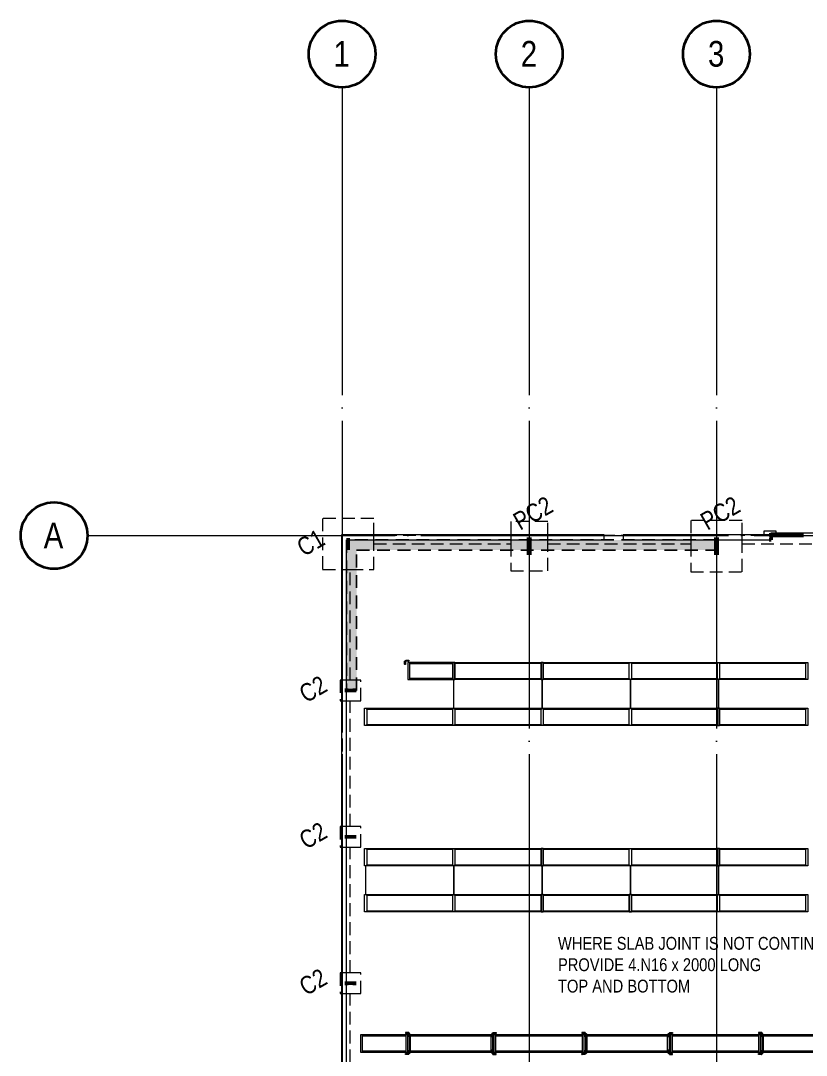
# Model space of a CAD drawing. Header units: millimetres. Extents: x 14684 to 281647, y -4596 to 240550.
# Drawn here: x 14684 to 52973, y 190113 to 240550 of the extents above; entities that cross this region are included whole.
import ezdxf

# ---------------------------------------------------------------- set-up
doc = ezdxf.new("R2010")
doc.units = ezdxf.units.MM
for name, pattern in [('_SGE_Grid Line', [16250, 15000, -625, 0, -625]), ('_SGE_Hidden', [925, 625, -300]), ('Dash Dot', [2587.5, 1587.5, -500, 0, -500]), ('Hidden', [1000, 625, -375])]:
    doc.linetypes.add(name, pattern=pattern)
for name, color, linetype, lineweight in [('A-DETL-2', 90, 'Hidden', 25), ('A-DETL-3', 90, 'Dash Dot', 70), ('A-DETL-GENF-1', 9, 'Continuous', 18), ('A-WALL-1', 113, 'Continuous', 20), ('G-ANNO-TEXT-2', 7, 'Continuous', 25), ('PR31272-001D-client cad _Racking__dwg-1', 133, 'Continuous', 13), ('S - REP-1', 133, 'Continuous', 13), ('S - ROWSPACER-1', 253, 'Continuous', 18), ('S-BEAM-1', 253, 'Continuous', 18), ('S-BEAM-2', 254, '_SGE_Hidden', 18), ('S-COLS', 52, 'Continuous', 18), ('S-COLS-1', 52, 'Continuous', 70), ('S-COLS-IDEN-1', 171, 'Continuous', 35), ('S-COLS-SYMB', 171, 'Continuous', 50), ('S-FNDN-1', 32, '_SGE_Hidden', 18), ('S-FRAME -100MM-1', 133, 'Continuous', 13), ('S-GRID-1', 1, '_SGE_Grid Line', 13), ('S-GRID-IDEN', 1, 'Continuous', 35), ('S-GRID-IDEN-1', 1, 'Continuous', 50)]:
    doc.layers.add(name, color=color, linetype=linetype, lineweight=lineweight)
doc.styles.add('Arial Narrow', font='ARIALN.TTF', dxfattribs={"height": 1250})
doc.styles.add('Arial Narrow_1', font='ARIALN.TTF', dxfattribs={"height": 625})
doc.styles.add('Arial Narrow_2', font='ARIALN.TTF', dxfattribs={"height": 875})

# ---------------------------------------------------------------- blocks, each defined once
blk = doc.blocks.new('PR31272-001D-client cad _Racking__dwg-2745832-WAREHOUSE SLAB PLAN')
at = {"layer": 'S - REP-1'}
for p, q in [((152677, 121098), (152827, 121098)), ((152832, 121093), (152832, 121058)), ((152617, 120888), (152617, 121038)), ((152657, 120883), (152622, 120883)), ((152662, 121004), (152662, 121004)), ((152667, 121043), (152667, 120885)), ((152667, 121009), (152667, 121009)), ((152663, 102933), (152663, 102898)), ((152818, 102938), (152668, 102938)), ((156927, 102938), (157077, 102938)), ((157082, 102933), (157082, 102898)), ((161263, 102933), (161263, 102898)), ((161418, 102938), (161268, 102938)), ((165527, 102938), (165677, 102938)), ((165682, 102933), (165682, 102898)), ((169863, 102933), (169863, 102898)), ((170018, 102938), (169868, 102938)), ((152828, 102725), (152828, 102883)), ((152828, 102849), (152828, 102849)), ((152838, 102864), (152833, 102864)), ((152838, 102851), (152833, 102851)), ((152833, 102844), (152833, 102844)), ((152838, 102723), (152873, 102723)), ((152843, 102838), (152904, 102838)), ((152904, 102833), (152843, 102833)), ((152878, 102728), (152878, 102878)), ((152914, 102813), (152909, 102813)), ((152914, 102793), (152909, 102793)), ((156831, 102813), (156836, 102813)), ((156831, 102793), (156836, 102793)), ((156902, 102838), (156841, 102838)), ((156841, 102833), (156902, 102833)), ((156867, 102728), (156867, 102878)), ((156907, 102723), (156872, 102723)), ((156907, 102864), (156912, 102864)), ((156907, 102851), (156912, 102851)), ((156912, 102844), (156912, 102844)), ((156917, 102883), (156917, 102725)), ((156917, 102849), (156917, 102849)), ((161428, 102883), (161428, 102725)), ((161428, 102849), (161428, 102849)), ((161438, 102864), (161433, 102864)), ((161438, 102851), (161433, 102851)), ((161433, 102844), (161433, 102844)), ((161438, 102723), (161473, 102723)), ((161443, 102838), (161504, 102838)), ((161504, 102833), (161443, 102833)), ((161478, 102728), (161478, 102878)), ((161514, 102813), (161509, 102813)), ((161514, 102793), (161509, 102793)), ((165431, 102813), (165436, 102813)), ((165431, 102793), (165436, 102793)), ((165502, 102838), (165441, 102838)), ((165441, 102833), (165502, 102833)), ((165467, 102728), (165467, 102878)), ((165507, 102723), (165472, 102723)), ((165507, 102864), (165512, 102864)), ((165507, 102851), (165512, 102851)), ((165512, 102844), (165512, 102844)), ((165517, 102725), (165517, 102883)), ((165517, 102849), (165517, 102849)), ((170028, 102725), (170028, 102883)), ((170028, 102849), (170028, 102849)), ((170038, 102864), (170033, 102864)), ((170038, 102851), (170033, 102851)), ((170033, 102844), (170033, 102844)), ((170038, 102723), (170073, 102723)), ((170043, 102838), (170104, 102838)), ((170104, 102833), (170043, 102833)), ((170078, 102728), (170078, 102878)), ((170114, 102813), (170109, 102813)), ((170114, 102793), (170109, 102793)), ((152663, 101873), (152663, 101908)), ((152828, 102080), (152828, 101923)), ((152828, 101957), (152828, 101957)), ((152833, 101962), (152833, 101962)), ((152838, 101954), (152833, 101954)), ((152838, 101941), (152833, 101941)), ((152838, 102083), (152873, 102083)), ((152904, 101973), (152843, 101973)), ((152843, 101968), (152904, 101968)), ((152878, 102078), (152878, 101928)), ((152914, 102013), (152909, 102013)), ((152914, 101993), (152909, 101993)), ((156831, 102013), (156836, 102013)), ((156831, 101993), (156836, 101993)), ((156841, 101973), (156902, 101973)), ((156902, 101968), (156841, 101968)), ((156867, 102078), (156867, 101928)), ((156907, 102083), (156872, 102083)), ((156907, 101954), (156912, 101954)), ((156907, 101941), (156912, 101941)), ((156912, 101962), (156912, 101962)), ((156917, 101923), (156917, 102080)), ((156917, 101957), (156917, 101957)), ((157082, 101873), (157082, 101908)), ((161263, 101873), (161263, 101908)), ((161428, 101923), (161428, 102080)), ((161428, 101957), (161428, 101957)), ((161433, 101962), (161433, 101962)), ((161438, 101954), (161433, 101954)), ((161438, 101941), (161433, 101941)), ((161438, 102083), (161473, 102083)), ((161504, 101973), (161443, 101973)), ((161443, 101968), (161504, 101968)), ((161478, 102078), (161478, 101928)), ((161514, 102013), (161509, 102013)), ((161514, 101993), (161509, 101993)), ((165431, 102013), (165436, 102013)), ((165431, 101993), (165436, 101993)), ((165441, 101973), (165502, 101973)), ((165502, 101968), (165441, 101968)), ((165467, 102078), (165467, 101928)), ((165507, 102083), (165472, 102083)), ((165507, 101954), (165512, 101954)), ((165507, 101941), (165512, 101941)), ((165512, 101962), (165512, 101962)), ((165517, 101923), (165517, 102080)), ((165517, 101957), (165517, 101957)), ((165682, 101873), (165682, 101908)), ((169863, 101873), (169863, 101908)), ((170028, 101923), (170028, 102080)), ((170028, 101957), (170028, 101957)), ((170033, 101962), (170033, 101962)), ((170038, 101954), (170033, 101954)), ((170038, 101941), (170033, 101941)), ((170038, 102083), (170073, 102083)), ((170104, 101973), (170043, 101973)), ((170043, 101968), (170104, 101968)), ((170078, 102078), (170078, 101928)), ((170114, 102013), (170109, 102013)), ((170114, 101993), (170109, 101993)), ((152818, 101868), (152668, 101868)), ((156927, 101868), (157077, 101868)), ((161418, 101868), (161268, 101868)), ((165527, 101868), (165677, 101868)), ((170018, 101868), (169868, 101868))]:
    blk.add_line(p, q, dxfattribs=at)
at = {"layer": 'S - REP-1', "flags": 128}
for points in [[(152672, 121093), (152672, 121058), (152672, 121053), (152831, 121053), (152831, 121048), (152672, 121048)], [(152832, 121058), (152832, 121057), (152832, 121057), (152832, 121057), (152832, 121056), (152832, 121056), (152832, 121056), (152832, 121056), (152832, 121055), (152832, 121055), (152832, 121055), (152832, 121054), (152832, 121054), (152832, 121054), (152832, 121054), (152832, 121054), (152832, 121053), (152832, 121053), (152832, 121053), (152832, 121053), (152832, 121053), (152832, 121053), (152832, 121053), (152832, 121053), (152831, 121053)], [(152831, 121048), (152832, 121048), (152832, 121048), (152832, 121048), (152832, 121048), (152832, 121048), (152832, 121049), (152832, 121049), (152832, 121049), (152832, 121049), (152832, 121050), (152832, 121050), (152832, 121051), (152832, 121051), (152832, 121052), (152832, 121052), (152832, 121053), (152832, 121053), (152832, 121054), (152832, 121055), (152832, 121055), (152832, 121056), (152832, 121056), (152832, 121057), (152832, 121058)], [(152662, 120885), (152662, 121043), (152657, 121043), (152622, 121043)], [(152657, 120883), (152658, 120883), (152658, 120883), (152658, 120883), (152659, 120883), (152659, 120883), (152659, 120883), (152660, 120883), (152660, 120883), (152660, 120883), (152660, 120883), (152661, 120883), (152661, 120883), (152661, 120883), (152661, 120883), (152662, 120883), (152662, 120883), (152662, 120883), (152662, 120883), (152662, 120883), (152662, 120883), (152662, 120883), (152662, 120884), (152662, 120884), (152662, 120884)], [(152667, 120884), (152667, 120884), (152667, 120884), (152667, 120883), (152667, 120883), (152667, 120883), (152667, 120883), (152666, 120883), (152666, 120883), (152666, 120883), (152665, 120883), (152665, 120883), (152664, 120883), (152664, 120883), (152663, 120883), (152663, 120883), (152662, 120883), (152662, 120883), (152661, 120883), (152661, 120883), (152660, 120883), (152659, 120883), (152659, 120883), (152658, 120883), (152657, 120883)], [(152667, 120885), (152667, 120884), (152662, 120884), (152662, 120885)], [(152663, 102898), (152663, 102897), (152663, 102897), (152663, 102897), (152663, 102896), (152663, 102896), (152663, 102896), (152663, 102896), (152663, 102895), (152663, 102895), (152663, 102895), (152663, 102894), (152663, 102894), (152663, 102894), (152663, 102894), (152663, 102894), (152663, 102893), (152664, 102893), (152664, 102893), (152664, 102893), (152664, 102893), (152664, 102893), (152664, 102893), (152664, 102893), (152664, 102893)], [(152664, 102888), (152664, 102888), (152664, 102888), (152664, 102888), (152664, 102888), (152664, 102888), (152664, 102889), (152664, 102889), (152663, 102889), (152663, 102889), (152663, 102890), (152663, 102890), (152663, 102891), (152663, 102891), (152663, 102892), (152663, 102892), (152663, 102893), (152663, 102893), (152663, 102894), (152663, 102895), (152663, 102895), (152663, 102896), (152663, 102896), (152663, 102897), (152663, 102898)], [(152823, 102933), (152823, 102898), (152823, 102893), (152664, 102893), (152664, 102888), (152823, 102888)], [(156922, 102933), (156922, 102898), (156922, 102893), (157081, 102893), (157081, 102888), (156922, 102888)], [(157082, 102898), (157082, 102897), (157082, 102897), (157082, 102897), (157082, 102896), (157082, 102896), (157082, 102896), (157082, 102896), (157082, 102895), (157081, 102895), (157081, 102895), (157081, 102894), (157081, 102894), (157081, 102894), (157081, 102894), (157081, 102894), (157081, 102893), (157081, 102893), (157081, 102893), (157081, 102893), (157081, 102893), (157081, 102893), (157081, 102893), (157081, 102893), (157081, 102893)], [(157081, 102888), (157081, 102888), (157081, 102888), (157081, 102888), (157081, 102888), (157081, 102888), (157081, 102889), (157081, 102889), (157081, 102889), (157081, 102889), (157081, 102890), (157081, 102890), (157081, 102891), (157081, 102891), (157081, 102892), (157081, 102892), (157082, 102893), (157082, 102893), (157082, 102894), (157082, 102895), (157082, 102895), (157082, 102896), (157082, 102896), (157082, 102897), (157082, 102898)], [(161263, 102898), (161263, 102897), (161263, 102897), (161263, 102897), (161263, 102896), (161263, 102896), (161263, 102896), (161263, 102896), (161263, 102895), (161263, 102895), (161263, 102895), (161263, 102894), (161263, 102894), (161263, 102894), (161263, 102894), (161263, 102894), (161263, 102893), (161264, 102893), (161264, 102893), (161264, 102893), (161264, 102893), (161264, 102893), (161264, 102893), (161264, 102893), (161264, 102893)], [(161264, 102888), (161264, 102888), (161264, 102888), (161264, 102888), (161264, 102888), (161264, 102888), (161264, 102889), (161264, 102889), (161263, 102889), (161263, 102889), (161263, 102890), (161263, 102890), (161263, 102891), (161263, 102891), (161263, 102892), (161263, 102892), (161263, 102893), (161263, 102893), (161263, 102894), (161263, 102895), (161263, 102895), (161263, 102896), (161263, 102896), (161263, 102897), (161263, 102898)], [(161423, 102933), (161423, 102898), (161423, 102893), (161264, 102893), (161264, 102888), (161423, 102888)], [(165522, 102933), (165522, 102898), (165522, 102893), (165681, 102893), (165681, 102888), (165522, 102888)], [(165682, 102898), (165682, 102897), (165682, 102897), (165682, 102897), (165682, 102896), (165682, 102896), (165682, 102896), (165682, 102896), (165682, 102895), (165681, 102895), (165681, 102895), (165681, 102894), (165681, 102894), (165681, 102894), (165681, 102894), (165681, 102894), (165681, 102893), (165681, 102893), (165681, 102893), (165681, 102893), (165681, 102893), (165681, 102893), (165681, 102893), (165681, 102893), (165681, 102893)], [(165681, 102888), (165681, 102888), (165681, 102888), (165681, 102888), (165681, 102888), (165681, 102888), (165681, 102889), (165681, 102889), (165681, 102889), (165681, 102889), (165681, 102890), (165681, 102890), (165681, 102891), (165681, 102891), (165681, 102892), (165681, 102892), (165682, 102893), (165682, 102893), (165682, 102894), (165682, 102895), (165682, 102895), (165682, 102896), (165682, 102896), (165682, 102897), (165682, 102898)], [(169863, 102898), (169863, 102897), (169863, 102897), (169863, 102897), (169863, 102896), (169863, 102896), (169863, 102896), (169863, 102896), (169863, 102895), (169863, 102895), (169863, 102895), (169863, 102894), (169863, 102894), (169863, 102894), (169863, 102894), (169863, 102894), (169863, 102893), (169864, 102893), (169864, 102893), (169864, 102893), (169864, 102893), (169864, 102893), (169864, 102893), (169864, 102893), (169864, 102893)], [(169864, 102888), (169864, 102888), (169864, 102888), (169864, 102888), (169864, 102888), (169864, 102888), (169864, 102889), (169864, 102889), (169863, 102889), (169863, 102889), (169863, 102890), (169863, 102890), (169863, 102891), (169863, 102891), (169863, 102892), (169863, 102892), (169863, 102893), (169863, 102893), (169863, 102894), (169863, 102895), (169863, 102895), (169863, 102896), (169863, 102896), (169863, 102897), (169863, 102898)], [(170023, 102933), (170023, 102898), (170023, 102893), (169864, 102893), (169864, 102888), (170023, 102888)], [(152833, 102725), (152833, 102724), (152828, 102724), (152828, 102725)], [(152828, 102724), (152828, 102724), (152828, 102724), (152828, 102723), (152828, 102723), (152829, 102723), (152829, 102723), (152829, 102723), (152829, 102723), (152830, 102723), (152830, 102723), (152831, 102723), (152831, 102723), (152831, 102723), (152832, 102723), (152833, 102723), (152833, 102723), (152834, 102723), (152834, 102723), (152835, 102723), (152836, 102723), (152836, 102723), (152837, 102723), (152837, 102723), (152838, 102723)], [(152873, 102883), (152838, 102883), (152833, 102883), (152833, 102725)], [(152838, 102843), (152838, 102878), (152833, 102878), (152833, 102843)], [(152838, 102723), (152838, 102723), (152837, 102723), (152837, 102723), (152837, 102723), (152836, 102723), (152836, 102723), (152836, 102723), (152836, 102723), (152835, 102723), (152835, 102723), (152835, 102723), (152835, 102723), (152834, 102723), (152834, 102723), (152834, 102723), (152834, 102723), (152834, 102723), (152833, 102723), (152833, 102723), (152833, 102723), (152833, 102723), (152833, 102724), (152833, 102724), (152833, 102724)], [(152909, 102828), (152834, 102828), (152834, 101978), (152909, 101978), (152909, 102828), (152909, 102783), (152914, 102783), (152914, 102828)], [(156836, 102828), (156911, 102828), (156911, 101978), (156836, 101978), (156836, 102828), (156836, 102783), (156831, 102783), (156831, 102828)], [(156912, 102725), (156912, 102883), (156907, 102883), (156872, 102883)], [(156907, 102843), (156907, 102878), (156912, 102878), (156912, 102843)], [(156907, 102723), (156907, 102723), (156907, 102723), (156908, 102723), (156908, 102723), (156908, 102723), (156909, 102723), (156909, 102723), (156909, 102723), (156909, 102723), (156910, 102723), (156910, 102723), (156910, 102723), (156910, 102723), (156911, 102723), (156911, 102723), (156911, 102723), (156911, 102723), (156911, 102723), (156911, 102723), (156912, 102723), (156912, 102723), (156912, 102724), (156912, 102724), (156912, 102724)], [(156917, 102724), (156917, 102724), (156917, 102724), (156916, 102723), (156916, 102723), (156916, 102723), (156916, 102723), (156916, 102723), (156915, 102723), (156915, 102723), (156915, 102723), (156914, 102723), (156914, 102723), (156913, 102723), (156913, 102723), (156912, 102723), (156912, 102723), (156911, 102723), (156911, 102723), (156910, 102723), (156909, 102723), (156909, 102723), (156908, 102723), (156907, 102723), (156907, 102723)], [(156917, 102725), (156917, 102724), (156912, 102724), (156912, 102725)], [(161428, 102725), (161428, 102724), (161433, 102724), (161433, 102725)], [(161428, 102724), (161428, 102724), (161428, 102724), (161428, 102723), (161428, 102723), (161429, 102723), (161429, 102723), (161429, 102723), (161429, 102723), (161430, 102723), (161430, 102723), (161431, 102723), (161431, 102723), (161431, 102723), (161432, 102723), (161433, 102723), (161433, 102723), (161434, 102723), (161434, 102723), (161435, 102723), (161436, 102723), (161436, 102723), (161437, 102723), (161437, 102723), (161438, 102723)], [(161433, 102725), (161433, 102883), (161438, 102883), (161473, 102883)], [(161438, 102843), (161438, 102878), (161433, 102878), (161433, 102843)], [(161438, 102723), (161438, 102723), (161437, 102723), (161437, 102723), (161437, 102723), (161436, 102723), (161436, 102723), (161436, 102723), (161436, 102723), (161435, 102723), (161435, 102723), (161435, 102723), (161435, 102723), (161434, 102723), (161434, 102723), (161434, 102723), (161434, 102723), (161434, 102723), (161433, 102723), (161433, 102723), (161433, 102723), (161433, 102723), (161433, 102724), (161433, 102724), (161433, 102724)], [(161509, 102828), (161434, 102828), (161434, 101978), (161509, 101978), (161509, 102828), (161509, 102783), (161514, 102783), (161514, 102828)], [(165436, 102828), (165511, 102828), (165511, 101978), (165436, 101978), (165436, 102828), (165436, 102783), (165431, 102783), (165431, 102828)], [(165472, 102883), (165507, 102883), (165512, 102883), (165512, 102725)], [(165507, 102843), (165507, 102878), (165512, 102878), (165512, 102843)], [(165507, 102723), (165507, 102723), (165507, 102723), (165508, 102723), (165508, 102723), (165508, 102723), (165509, 102723), (165509, 102723), (165509, 102723), (165509, 102723), (165510, 102723), (165510, 102723), (165510, 102723), (165510, 102723), (165511, 102723), (165511, 102723), (165511, 102723), (165511, 102723), (165511, 102723), (165511, 102723), (165512, 102723), (165512, 102723), (165512, 102724), (165512, 102724), (165512, 102724)], [(165517, 102724), (165517, 102724), (165517, 102724), (165516, 102723), (165516, 102723), (165516, 102723), (165516, 102723), (165516, 102723), (165515, 102723), (165515, 102723), (165515, 102723), (165514, 102723), (165514, 102723), (165513, 102723), (165513, 102723), (165512, 102723), (165512, 102723), (165511, 102723), (165511, 102723), (165510, 102723), (165509, 102723), (165509, 102723), (165508, 102723), (165507, 102723), (165507, 102723)], [(165512, 102725), (165512, 102724), (165517, 102724), (165517, 102725)], [(170033, 102725), (170033, 102724), (170028, 102724), (170028, 102725)], [(170028, 102724), (170028, 102724), (170028, 102724), (170028, 102723), (170028, 102723), (170029, 102723), (170029, 102723), (170029, 102723), (170029, 102723), (170030, 102723), (170030, 102723), (170031, 102723), (170031, 102723), (170031, 102723), (170032, 102723), (170033, 102723), (170033, 102723), (170034, 102723), (170034, 102723), (170035, 102723), (170036, 102723), (170036, 102723), (170037, 102723), (170037, 102723), (170038, 102723)], [(170073, 102883), (170038, 102883), (170033, 102883), (170033, 102725)], [(170038, 102843), (170038, 102878), (170033, 102878), (170033, 102843)], [(170038, 102723), (170038, 102723), (170037, 102723), (170037, 102723), (170037, 102723), (170036, 102723), (170036, 102723), (170036, 102723), (170036, 102723), (170035, 102723), (170035, 102723), (170035, 102723), (170035, 102723), (170034, 102723), (170034, 102723), (170034, 102723), (170034, 102723), (170034, 102723), (170033, 102723), (170033, 102723), (170033, 102723), (170033, 102723), (170033, 102724), (170033, 102724), (170033, 102724)], [(170109, 102828), (170034, 102828), (170034, 101978), (170109, 101978), (170109, 102828), (170109, 102783), (170114, 102783), (170114, 102828)], [(152664, 101918), (152664, 101918), (152664, 101918), (152664, 101918), (152664, 101917), (152664, 101917), (152664, 101917), (152664, 101917), (152663, 101916), (152663, 101916), (152663, 101916), (152663, 101915), (152663, 101915), (152663, 101914), (152663, 101914), (152663, 101913), (152663, 101913), (152663, 101912), (152663, 101912), (152663, 101911), (152663, 101910), (152663, 101910), (152663, 101909), (152663, 101908), (152663, 101908)], [(152663, 101908), (152663, 101908), (152663, 101908), (152663, 101909), (152663, 101909), (152663, 101909), (152663, 101910), (152663, 101910), (152663, 101910), (152663, 101911), (152663, 101911), (152663, 101911), (152663, 101911), (152663, 101912), (152663, 101912), (152663, 101912), (152663, 101912), (152664, 101912), (152664, 101912), (152664, 101913), (152664, 101913), (152664, 101913), (152664, 101913), (152664, 101913), (152664, 101913)], [(152823, 101873), (152823, 101908), (152823, 101913), (152664, 101913), (152664, 101918), (152823, 101918)], [(152828, 102082), (152828, 102082), (152828, 102082), (152828, 102082), (152828, 102082), (152829, 102082), (152829, 102082), (152829, 102082), (152829, 102082), (152830, 102082), (152830, 102082), (152831, 102082), (152831, 102083), (152831, 102083), (152832, 102083), (152833, 102083), (152833, 102083), (152834, 102083), (152834, 102083), (152835, 102083), (152836, 102083), (152836, 102083), (152837, 102083), (152837, 102083), (152838, 102083)], [(152833, 102080), (152833, 102082), (152828, 102082), (152828, 102080)], [(152838, 102083), (152838, 102083), (152837, 102083), (152837, 102083), (152837, 102083), (152836, 102083), (152836, 102083), (152836, 102083), (152836, 102083), (152835, 102083), (152835, 102083), (152835, 102083), (152835, 102083), (152834, 102082), (152834, 102082), (152834, 102082), (152834, 102082), (152834, 102082), (152833, 102082), (152833, 102082), (152833, 102082), (152833, 102082), (152833, 102082), (152833, 102082), (152833, 102082)], [(152873, 101923), (152838, 101923), (152833, 101923), (152833, 102080)], [(152838, 101963), (152838, 101928), (152833, 101928), (152833, 101963)], [(152909, 101978), (152909, 102023), (152914, 102023), (152914, 101978)], [(156836, 101978), (156836, 102023), (156831, 102023), (156831, 101978)], [(156912, 102080), (156912, 101923), (156907, 101923), (156872, 101923)], [(156907, 102083), (156907, 102083), (156907, 102083), (156908, 102083), (156908, 102083), (156908, 102083), (156909, 102083), (156909, 102083), (156909, 102083), (156909, 102083), (156910, 102083), (156910, 102083), (156910, 102083), (156910, 102082), (156911, 102082), (156911, 102082), (156911, 102082), (156911, 102082), (156911, 102082), (156911, 102082), (156912, 102082), (156912, 102082), (156912, 102082), (156912, 102082), (156912, 102082)], [(156917, 102082), (156917, 102082), (156917, 102082), (156916, 102082), (156916, 102082), (156916, 102082), (156916, 102082), (156916, 102082), (156915, 102082), (156915, 102082), (156915, 102082), (156914, 102082), (156914, 102083), (156913, 102083), (156913, 102083), (156912, 102083), (156912, 102083), (156911, 102083), (156911, 102083), (156910, 102083), (156909, 102083), (156909, 102083), (156908, 102083), (156907, 102083), (156907, 102083)], [(156907, 101963), (156907, 101928), (156912, 101928), (156912, 101963)], [(156917, 102080), (156917, 102082), (156912, 102082), (156912, 102080)], [(156922, 101873), (156922, 101908), (156922, 101913), (157081, 101913), (157081, 101918), (156922, 101918)], [(157081, 101918), (157081, 101918), (157081, 101918), (157081, 101918), (157081, 101917), (157081, 101917), (157081, 101917), (157081, 101917), (157081, 101916), (157081, 101916), (157081, 101916), (157081, 101915), (157081, 101915), (157081, 101914), (157081, 101914), (157081, 101913), (157082, 101913), (157082, 101912), (157082, 101912), (157082, 101911), (157082, 101910), (157082, 101910), (157082, 101909), (157082, 101908), (157082, 101908)], [(157082, 101908), (157082, 101908), (157082, 101908), (157082, 101909), (157082, 101909), (157082, 101909), (157082, 101910), (157082, 101910), (157082, 101910), (157081, 101911), (157081, 101911), (157081, 101911), (157081, 101911), (157081, 101912), (157081, 101912), (157081, 101912), (157081, 101912), (157081, 101912), (157081, 101912), (157081, 101913), (157081, 101913), (157081, 101913), (157081, 101913), (157081, 101913), (157081, 101913)], [(161264, 101918), (161264, 101918), (161264, 101918), (161264, 101918), (161264, 101917), (161264, 101917), (161264, 101917), (161264, 101917), (161263, 101916), (161263, 101916), (161263, 101916), (161263, 101915), (161263, 101915), (161263, 101914), (161263, 101914), (161263, 101913), (161263, 101913), (161263, 101912), (161263, 101912), (161263, 101911), (161263, 101910), (161263, 101910), (161263, 101909), (161263, 101908), (161263, 101908)], [(161263, 101908), (161263, 101908), (161263, 101908), (161263, 101909), (161263, 101909), (161263, 101909), (161263, 101910), (161263, 101910), (161263, 101910), (161263, 101911), (161263, 101911), (161263, 101911), (161263, 101911), (161263, 101912), (161263, 101912), (161263, 101912), (161263, 101912), (161264, 101912), (161264, 101912), (161264, 101913), (161264, 101913), (161264, 101913), (161264, 101913), (161264, 101913), (161264, 101913)], [(161423, 101873), (161423, 101908), (161423, 101913), (161264, 101913), (161264, 101918), (161423, 101918)], [(161428, 102082), (161428, 102082), (161428, 102082), (161428, 102082), (161428, 102082), (161429, 102082), (161429, 102082), (161429, 102082), (161429, 102082), (161430, 102082), (161430, 102082), (161431, 102082), (161431, 102083), (161431, 102083), (161432, 102083), (161433, 102083), (161433, 102083), (161434, 102083), (161434, 102083), (161435, 102083), (161436, 102083), (161436, 102083), (161437, 102083), (161437, 102083), (161438, 102083)], [(161428, 102080), (161428, 102082), (161433, 102082), (161433, 102080)], [(161438, 102083), (161438, 102083), (161437, 102083), (161437, 102083), (161437, 102083), (161436, 102083), (161436, 102083), (161436, 102083), (161436, 102083), (161435, 102083), (161435, 102083), (161435, 102083), (161435, 102083), (161434, 102082), (161434, 102082), (161434, 102082), (161434, 102082), (161434, 102082), (161433, 102082), (161433, 102082), (161433, 102082), (161433, 102082), (161433, 102082), (161433, 102082), (161433, 102082)], [(161433, 102080), (161433, 101923), (161438, 101923), (161473, 101923)], [(161438, 101963), (161438, 101928), (161433, 101928), (161433, 101963)], [(161509, 101978), (161509, 102023), (161514, 102023), (161514, 101978)], [(165436, 101978), (165436, 102023), (165431, 102023), (165431, 101978)], [(165512, 102080), (165512, 101923), (165507, 101923), (165472, 101923)], [(165507, 102083), (165507, 102083), (165507, 102083), (165508, 102083), (165508, 102083), (165508, 102083), (165509, 102083), (165509, 102083), (165509, 102083), (165509, 102083), (165510, 102083), (165510, 102083), (165510, 102083), (165510, 102082), (165511, 102082), (165511, 102082), (165511, 102082), (165511, 102082), (165511, 102082), (165511, 102082), (165512, 102082), (165512, 102082), (165512, 102082), (165512, 102082), (165512, 102082)], [(165517, 102082), (165517, 102082), (165517, 102082), (165516, 102082), (165516, 102082), (165516, 102082), (165516, 102082), (165516, 102082), (165515, 102082), (165515, 102082), (165515, 102082), (165514, 102082), (165514, 102083), (165513, 102083), (165513, 102083), (165512, 102083), (165512, 102083), (165511, 102083), (165511, 102083), (165510, 102083), (165509, 102083), (165509, 102083), (165508, 102083), (165507, 102083), (165507, 102083)], [(165507, 101963), (165507, 101928), (165512, 101928), (165512, 101963)], [(165517, 102080), (165517, 102082), (165512, 102082), (165512, 102080)], [(165522, 101873), (165522, 101908), (165522, 101913), (165681, 101913), (165681, 101918), (165522, 101918)], [(165681, 101918), (165681, 101918), (165681, 101918), (165681, 101918), (165681, 101917), (165681, 101917), (165681, 101917), (165681, 101917), (165681, 101916), (165681, 101916), (165681, 101916), (165681, 101915), (165681, 101915), (165681, 101914), (165681, 101914), (165681, 101913), (165682, 101913), (165682, 101912), (165682, 101912), (165682, 101911), (165682, 101910), (165682, 101910), (165682, 101909), (165682, 101908), (165682, 101908)], [(165682, 101908), (165682, 101908), (165682, 101908), (165682, 101909), (165682, 101909), (165682, 101909), (165682, 101910), (165682, 101910), (165682, 101910), (165681, 101911), (165681, 101911), (165681, 101911), (165681, 101911), (165681, 101912), (165681, 101912), (165681, 101912), (165681, 101912), (165681, 101912), (165681, 101912), (165681, 101913), (165681, 101913), (165681, 101913), (165681, 101913), (165681, 101913), (165681, 101913)], [(169864, 101918), (169864, 101918), (169864, 101918), (169864, 101918), (169864, 101917), (169864, 101917), (169864, 101917), (169864, 101917), (169863, 101916), (169863, 101916), (169863, 101916), (169863, 101915), (169863, 101915), (169863, 101914), (169863, 101914), (169863, 101913), (169863, 101913), (169863, 101912), (169863, 101912), (169863, 101911), (169863, 101910), (169863, 101910), (169863, 101909), (169863, 101908), (169863, 101908)], [(169863, 101908), (169863, 101908), (169863, 101908), (169863, 101909), (169863, 101909), (169863, 101909), (169863, 101910), (169863, 101910), (169863, 101910), (169863, 101911), (169863, 101911), (169863, 101911), (169863, 101911), (169863, 101912), (169863, 101912), (169863, 101912), (169863, 101912), (169864, 101912), (169864, 101912), (169864, 101913), (169864, 101913), (169864, 101913), (169864, 101913), (169864, 101913), (169864, 101913)], [(170023, 101873), (170023, 101908), (170023, 101913), (169864, 101913), (169864, 101918), (170023, 101918)], [(170028, 102082), (170028, 102082), (170028, 102082), (170028, 102082), (170028, 102082), (170029, 102082), (170029, 102082), (170029, 102082), (170029, 102082), (170030, 102082), (170030, 102082), (170031, 102082), (170031, 102083), (170031, 102083), (170032, 102083), (170033, 102083), (170033, 102083), (170034, 102083), (170034, 102083), (170035, 102083), (170036, 102083), (170036, 102083), (170037, 102083), (170037, 102083), (170038, 102083)], [(170028, 102080), (170028, 102082), (170033, 102082), (170033, 102080)], [(170038, 102083), (170038, 102083), (170037, 102083), (170037, 102083), (170037, 102083), (170036, 102083), (170036, 102083), (170036, 102083), (170036, 102083), (170035, 102083), (170035, 102083), (170035, 102083), (170035, 102083), (170034, 102082), (170034, 102082), (170034, 102082), (170034, 102082), (170034, 102082), (170033, 102082), (170033, 102082), (170033, 102082), (170033, 102082), (170033, 102082), (170033, 102082), (170033, 102082)], [(170033, 102080), (170033, 101923), (170038, 101923), (170073, 101923)], [(170038, 101963), (170038, 101928), (170033, 101928), (170033, 101963)], [(170109, 101978), (170109, 102023), (170114, 102023), (170114, 101978)]]:
    blk.add_lwpolyline(points, dxfattribs=at)
at = {"layer": 'S - REP-1'}
for centre in [(152692, 121078), (152812, 121078), (152637, 121023), (152637, 120903), (152683, 102918), (152803, 102918), (156942, 102918), (157062, 102918), (161283, 102918), (161403, 102918), (165542, 102918), (165662, 102918), (169883, 102918), (170003, 102918), (152858, 102863), (152858, 102743), (156887, 102863), (156887, 102743), (161458, 102863), (161458, 102743), (165487, 102863), (165487, 102743), (170058, 102863), (170058, 102743), (152683, 101888), (152803, 101888), (152858, 102063), (152858, 101943), (156887, 102063), (156887, 101943), (156942, 101888), (157062, 101888), (161283, 101888), (161403, 101888), (161458, 102063), (161458, 101943), (165487, 102063), (165487, 101943), (165542, 101888), (165662, 101888), (169883, 101888), (170003, 101888), (170058, 102063), (170058, 101943)]:
    blk.add_circle(centre, 8, dxfattribs=at)
for centre, radius, start, end in [((152672, 121043), 10, 89.9995, 179.9995), ((152672, 121043), 5, 89.9995, 179.9995), ((152677, 121093), 5, 89.9995, 179.9995), ((152827, 121093), 5, 359.9995, 89.9995), ((152622, 121038), 5, 89.9995, 179.9995), ((152622, 120888), 5, 179.9995, 269.9995), ((152668, 102933), 5, 90.0005, 180.0005), ((152818, 102933), 5, 0.0005, 90.0005), ((152823, 102883), 10, 0.0005, 90.0005), ((156922, 102883), 10, 89.9995, 179.9995), ((156927, 102933), 5, 89.9995, 179.9995), ((157077, 102933), 5, 359.9995, 89.9995), ((161268, 102933), 5, 90.0005, 180.0005), ((161418, 102933), 5, 0.0005, 90.0005), ((161423, 102883), 10, 0.0005, 90.0005), ((165522, 102883), 10, 89.9995, 179.9995), ((165527, 102933), 5, 89.9995, 179.9995), ((165677, 102933), 5, 359.9995, 89.9995), ((169868, 102933), 5, 90.0005, 180.0005), ((170018, 102933), 5, 0.0005, 90.0005), ((170023, 102883), 10, 0.0005, 90.0005), ((152823, 102883), 5, 0.0005, 90.0005), ((152843, 102843), 10, 180.0005, 270.0005), ((152843, 102843), 5, 180.0005, 270.0005), ((152873, 102878), 5, 0.0005, 90.0005), ((152873, 102728), 5, 270.0005, 0.0005), ((152904, 102828), 10, 0.0005, 90.0005), ((152904, 102828), 5, 0.0005, 90.0005), ((156841, 102828), 10, 89.9995, 179.9995), ((156841, 102828), 5, 89.9995, 179.9995), ((156872, 102878), 5, 89.9995, 179.9995), ((156872, 102728), 5, 179.9995, 269.9995), ((156902, 102843), 10, 269.9995, 359.9995), ((156902, 102843), 5, 269.9995, 359.9995), ((156922, 102883), 5, 89.9995, 179.9995), ((161423, 102883), 5, 0.0005, 90.0005), ((161443, 102843), 10, 180.0005, 270.0005), ((161443, 102843), 5, 180.0005, 270.0005), ((161473, 102878), 5, 0.0005, 90.0005), ((161473, 102728), 5, 270.0005, 0.0005), ((161504, 102828), 10, 0.0005, 90.0005), ((161504, 102828), 5, 0.0005, 90.0005), ((165441, 102828), 10, 89.9995, 179.9995), ((165441, 102828), 5, 89.9995, 179.9995), ((165472, 102878), 5, 89.9995, 179.9995), ((165472, 102728), 5, 179.9995, 269.9995), ((165502, 102843), 10, 269.9995, 359.9995), ((165502, 102843), 5, 269.9995, 359.9995), ((165522, 102883), 5, 89.9995, 179.9995), ((170023, 102883), 5, 0.0005, 90.0005), ((170043, 102843), 10, 180.0005, 270.0005), ((170043, 102843), 5, 180.0005, 270.0005), ((170073, 102878), 5, 0.0005, 90.0005), ((170073, 102728), 5, 270.0005, 0.0005), ((170104, 102828), 10, 0.0005, 90.0005), ((170104, 102828), 5, 0.0005, 90.0005), ((152823, 101923), 10, 270.0005, 0.0005), ((152823, 101923), 5, 270.0005, 0.0005), ((152843, 101963), 10, 90.0005, 180.0005), ((152843, 101963), 5, 90.0005, 180.0005), ((152873, 102078), 5, 0.0005, 90.0005), ((152873, 101928), 5, 270.0005, 0.0005), ((152904, 101978), 10, 270.0005, 0.0005), ((152904, 101978), 5, 270.0005, 0.0005), ((156841, 101978), 10, 179.9995, 269.9995), ((156841, 101978), 5, 179.9995, 269.9995), ((156872, 102078), 5, 89.9995, 179.9995), ((156872, 101928), 5, 179.9995, 269.9995), ((156902, 101963), 10, 359.9995, 89.9995), ((156902, 101963), 5, 359.9995, 89.9995), ((156922, 101923), 10, 179.9995, 269.9995), ((156922, 101923), 5, 179.9995, 269.9995), ((161423, 101923), 10, 270.0005, 0.0005), ((161423, 101923), 5, 270.0005, 0.0005), ((161443, 101963), 10, 90.0005, 180.0005), ((161443, 101963), 5, 90.0005, 180.0005), ((161473, 102078), 5, 0.0005, 90.0005), ((161473, 101928), 5, 270.0005, 0.0005), ((161504, 101978), 10, 270.0005, 0.0005), ((161504, 101978), 5, 270.0005, 0.0005), ((165441, 101978), 10, 179.9995, 269.9995), ((165441, 101978), 5, 179.9995, 269.9995), ((165472, 102078), 5, 89.9995, 179.9995), ((165472, 101928), 5, 179.9995, 269.9995), ((165502, 101963), 10, 359.9995, 89.9995), ((165502, 101963), 5, 359.9995, 89.9995), ((165522, 101923), 10, 179.9995, 269.9995), ((165522, 101923), 5, 179.9995, 269.9995), ((170023, 101923), 10, 270.0005, 0.0005), ((170023, 101923), 5, 270.0005, 0.0005), ((170043, 101963), 10, 90.0005, 180.0005), ((170043, 101963), 5, 90.0005, 180.0005), ((170073, 102078), 5, 0.0005, 90.0005), ((170073, 101928), 5, 270.0005, 0.0005), ((170104, 101978), 10, 270.0005, 0.0005), ((170104, 101978), 5, 270.0005, 0.0005), ((152668, 101873), 5, 180.0005, 270.0005), ((152818, 101873), 5, 270.0005, 0.0005), ((156927, 101873), 5, 179.9995, 269.9995), ((157077, 101873), 5, 269.9995, 359.9995), ((161268, 101873), 5, 180.0005, 270.0005), ((161418, 101873), 5, 270.0005, 0.0005), ((165527, 101873), 5, 179.9995, 269.9995), ((165677, 101873), 5, 269.9995, 359.9995), ((169868, 101873), 5, 180.0005, 270.0005), ((170018, 101873), 5, 270.0005, 0.0005)]:
    blk.add_arc(centre, radius, start, end, dxfattribs=at)
at = {"layer": 'S - ROWSPACER-1'}
for p, q in [((155022, 118743), (155022, 120143)), ((150722, 109663), (150722, 111063))]:
    blk.add_line(p, q, dxfattribs=at)
at = {"layer": 'S - ROWSPACER-1', "flags": 128}
for points in [[(159322, 120143), (159322, 118743)], [(163622, 120143), (163622, 118743)], [(167922, 120143), (167922, 118743)], [(155022, 111063), (155022, 109663)], [(159322, 111063), (159322, 109663)], [(163622, 111063), (163622, 109663)], [(167922, 111063), (167922, 109663)]]:
    blk.add_lwpolyline(points, close=True, dxfattribs=at)
at = {"layer": 'S-BEAM-1', "flags": 128}
for points in [[(152872, 120933), (154972, 120933), (154972, 120983), (152872, 120983)], [(159272, 120933), (155072, 120933), (155072, 120983), (159272, 120983)], [(163572, 120933), (159372, 120933), (159372, 120983), (163572, 120983)], [(167872, 120933), (163672, 120933), (163672, 120983), (167872, 120983)], [(172172, 120933), (167972, 120933), (167972, 120983), (172172, 120983)], [(152872, 120143), (154972, 120143), (154972, 120193), (152872, 120193)], [(159272, 120143), (155072, 120143), (155072, 120193), (159272, 120193)], [(163572, 120143), (159372, 120143), (159372, 120193), (163572, 120193)], [(167872, 120143), (163672, 120143), (163672, 120193), (167872, 120193)], [(172172, 120143), (167972, 120143), (167972, 120193), (172172, 120193)], [(150772, 118743), (154972, 118743), (154972, 118693), (150772, 118693)], [(159272, 118693), (155072, 118693), (155072, 118743), (159272, 118743)], [(163572, 118693), (159372, 118693), (159372, 118743), (163572, 118743)], [(167872, 118693), (163672, 118693), (163672, 118743), (167872, 118743)], [(172172, 118693), (167972, 118693), (167972, 118743), (172172, 118743)], [(150772, 117953), (154972, 117953), (154972, 117903), (150772, 117903)], [(159272, 117903), (155072, 117903), (155072, 117953), (159272, 117953)], [(163572, 117903), (159372, 117903), (159372, 117953), (163572, 117953)], [(167872, 117903), (163672, 117903), (163672, 117953), (167872, 117953)], [(172172, 117903), (167972, 117903), (167972, 117953), (172172, 117953)], [(154972, 111853), (150772, 111853), (150772, 111903), (154972, 111903)], [(159272, 111853), (155072, 111853), (155072, 111903), (159272, 111903)], [(163572, 111853), (159372, 111853), (159372, 111903), (163572, 111903)], [(167872, 111853), (163672, 111853), (163672, 111903), (167872, 111903)], [(172172, 111853), (167972, 111853), (167972, 111903), (172172, 111903)], [(154972, 111063), (150772, 111063), (150772, 111113), (154972, 111113)], [(159272, 111063), (155072, 111063), (155072, 111113), (159272, 111113)], [(163572, 111063), (159372, 111063), (159372, 111113), (163572, 111113)], [(167872, 111063), (163672, 111063), (163672, 111113), (167872, 111113)], [(172172, 111063), (167972, 111063), (167972, 111113), (172172, 111113)], [(154972, 109613), (150772, 109613), (150772, 109663), (154972, 109663)], [(159272, 109613), (155072, 109613), (155072, 109663), (159272, 109663)], [(163572, 109613), (159372, 109613), (159372, 109663), (163572, 109663)], [(167872, 109613), (163672, 109613), (163672, 109663), (167872, 109663)], [(172172, 109613), (167972, 109613), (167972, 109663), (172172, 109663)], [(154972, 108823), (150772, 108823), (150772, 108873), (154972, 108873)], [(159272, 108823), (155072, 108823), (155072, 108873), (159272, 108873)], [(163572, 108823), (159372, 108823), (159372, 108873), (163572, 108873)], [(167872, 108823), (163672, 108823), (163672, 108873), (167872, 108873)], [(172172, 108823), (167972, 108823), (167972, 108873), (172172, 108873)], [(150572, 102773), (152672, 102773), (152672, 102823), (150572, 102823)], [(152772, 102773), (156972, 102773), (156972, 102823), (152772, 102823)], [(157072, 102773), (161272, 102773), (161272, 102823), (157072, 102823)], [(161372, 102773), (165572, 102773), (165572, 102823), (161372, 102823)], [(165672, 102773), (169872, 102773), (169872, 102823), (165672, 102823)], [(169972, 102773), (174172, 102773), (174172, 102823), (169972, 102823)], [(150572, 101983), (152672, 101983), (152672, 102033), (150572, 102033)], [(152772, 101983), (156972, 101983), (156972, 102033), (152772, 102033)], [(157072, 101983), (161272, 101983), (161272, 102033), (157072, 102033)], [(161372, 101983), (165572, 101983), (165572, 102033), (161372, 102033)], [(165672, 101983), (169872, 101983), (169872, 102033), (165672, 102033)], [(169972, 101983), (174172, 101983), (174172, 102033), (169972, 102033)]]:
    blk.add_lwpolyline(points, close=True, dxfattribs=at)
at = {"layer": 'S-FRAME -100MM-1', "flags": 128}
for points in [[(152872, 120983), (152772, 120983), (152772, 120143), (152872, 120143)], [(154972, 120983), (155072, 120983), (154972, 120983), (154972, 120143), (155072, 120143), (155072, 120983), (155072, 120143), (154972, 120143)], [(159272, 120983), (159272, 120143), (159372, 120143), (159372, 120983), (159272, 120983), (159372, 120983), (159372, 120143), (159272, 120143)], [(163572, 120983), (163672, 120983), (163672, 120143), (163572, 120143), (163572, 120983), (163672, 120983), (163672, 120143), (163572, 120143)], [(167872, 120983), (167972, 120983), (167972, 120143), (167872, 120143), (167872, 120983), (167972, 120983), (167972, 120143), (167872, 120143)], [(172172, 120983), (172272, 120983), (172272, 120143), (172172, 120143), (172172, 120983), (172272, 120983), (172272, 120143), (172172, 120143)], [(150772, 117903), (150672, 117903), (150672, 118743), (150772, 118743)], [(155072, 117903), (154972, 117903), (154972, 118743), (155072, 118743)], [(154972, 118743), (155072, 118743), (155072, 117903), (154972, 117903)], [(159272, 118743), (159372, 118743), (159372, 117903), (159272, 117903), (159272, 118743), (159372, 118743), (159372, 117903), (159272, 117903)], [(163572, 118743), (163672, 118743), (163672, 117903), (163572, 117903), (163572, 118743), (163672, 118743), (163672, 117903), (163572, 117903)], [(167872, 118743), (167872, 117903), (167972, 117903), (167972, 118743), (167872, 118743), (167972, 118743), (167972, 117903), (167872, 117903)], [(172172, 118743), (172272, 118743), (172272, 117903), (172172, 117903), (172172, 118743), (172272, 118743), (172272, 117903), (172172, 117903)], [(150672, 111903), (150772, 111903), (150772, 111063), (150672, 111063)], [(154972, 111903), (155072, 111903), (155072, 111063), (154972, 111063), (154972, 111903), (155072, 111903), (155072, 111063), (154972, 111063)], [(159272, 111903), (159272, 111063), (159372, 111063), (159372, 111903), (159272, 111903), (159372, 111903), (159372, 111063), (159272, 111063)], [(163572, 111903), (163672, 111903), (163672, 111063), (163572, 111063), (163572, 111903), (163672, 111903), (163672, 111063), (163572, 111063)], [(167872, 111903), (167872, 111063), (167972, 111063), (167972, 111903), (167872, 111903), (167972, 111903), (167972, 111063), (167872, 111063)], [(172172, 111903), (172272, 111903), (172272, 111063), (172172, 111063), (172172, 111903), (172272, 111903), (172272, 111063), (172172, 111063)], [(150672, 109663), (150772, 109663), (150772, 108823), (150672, 108823)], [(154972, 109663), (155072, 109663), (155072, 108823), (154972, 108823), (154972, 109663), (155072, 109663), (155072, 108823), (154972, 108823)], [(159272, 109663), (159272, 108823), (159372, 108823), (159372, 109663), (159272, 109663), (159372, 109663), (159372, 108823), (159272, 108823)], [(163572, 109663), (163572, 108823), (163672, 108823), (163672, 109663), (163572, 109663), (163672, 109663), (163672, 108823), (163572, 108823)], [(167872, 109663), (167972, 109663), (167972, 108823), (167872, 108823), (167872, 109663), (167972, 109663), (167972, 108823), (167872, 108823)], [(172172, 109663), (172272, 109663), (172272, 108823), (172172, 108823), (172172, 109663), (172272, 109663), (172272, 108823), (172172, 108823)], [(150572, 102823), (150472, 102823), (150472, 101983), (150572, 101983)], [(152772, 102823), (152672, 102823), (152672, 101983), (152772, 101983), (152772, 102823), (152672, 102823), (152672, 101983), (152772, 101983)], [(157072, 102823), (156972, 102823), (156972, 101983), (157072, 101983), (157072, 102823), (156972, 102823), (156972, 101983), (157072, 101983)], [(161372, 102823), (161272, 102823), (161272, 101983), (161372, 101983), (161372, 102823), (161272, 102823), (161272, 101983), (161372, 101983)], [(165672, 102823), (165572, 102823), (165572, 101983), (165672, 101983), (165672, 102823), (165572, 102823), (165572, 101983), (165672, 101983)], [(169972, 102823), (169872, 102823), (169872, 101983), (169972, 101983), (169972, 102823), (169872, 102823), (169872, 101983), (169972, 101983)]]:
    blk.add_lwpolyline(points, close=True, dxfattribs=at)
blk = doc.blocks.new('SGE_SCL-Column-Steel-UB - C1 - 410UB53_7-2329527-WAREHOUSE SLAB PLAN')
at = {"layer": 'S-COLS-SYMB'}
for p, q in [((89, 201.5), (-89, 201.5)), ((0, -201.5), (0, 201.5)), ((-89, -201.5), (89, -201.5))]:
    blk.add_line(p, q, dxfattribs=at)
blk = doc.blocks.new('SGE_SCL-Column-Steel-UB - C2 - 410UB53_7-2329534-WAREHOUSE SLAB PLAN')
at = {"layer": 'S-COLS-SYMB'}
for p, q in [((89, 201.5), (-89, 201.5)), ((0, -201.5), (0, 201.5)), ((-89, -201.5), (89, -201.5))]:
    blk.add_line(p, q, dxfattribs=at)
blk = doc.blocks.new('SGE_SCL-Column-Steel-UB - C2 - 410UB53_7-2329535-WAREHOUSE SLAB PLAN')
at = {"layer": 'S-COLS-SYMB'}
for p, q in [((89, 201.5), (-89, 201.5)), ((0, -201.5), (0, 201.5)), ((-89, -201.5), (89, -201.5))]:
    blk.add_line(p, q, dxfattribs=at)
blk = doc.blocks.new('SGE_SCL-Column-Steel-UB - C2 - 410UB53_7-2329536-WAREHOUSE SLAB PLAN')
at = {"layer": 'S-COLS-SYMB'}
for p, q in [((89, 201.5), (-89, 201.5)), ((0, -201.5), (0, 201.5)), ((-89, -201.5), (89, -201.5))]:
    blk.add_line(p, q, dxfattribs=at)
blk = doc.blocks.new('SGE_SFR-Column-Steel-G350 - PC2 - 610 225 16 12-2771107-WAREHOUSE SLAB PLAN')
at = {"layer": 'S-COLS-1'}
for p, q in [((112.5, 305), (-112.5, 305)), ((0, -305), (0, 305)), ((-112.5, -305), (112.5, -305))]:
    blk.add_line(p, q, dxfattribs=at)
blk = doc.blocks.new('SGE Door Column - DC1 - 250 PFC _ 50 x 5_0 EA-2346735-WAREHOUSE SLAB PLAN')
at = {"layer": 'S-COLS-SYMB'}
for p, q in [((0, 250), (90, 250)), ((0, 0), (0, 250)), ((0, 0), (90, 0))]:
    blk.add_line(p, q, dxfattribs=at)
blk = doc.blocks.new('Grid - 1_Project Grid-1992125-WAREHOUSE SLAB PLAN')
at = {"layer": 'S-GRID-IDEN'}
blk.add_circle((0, 0), 6.5, dxfattribs=at)

msp = doc.modelspace()

# ---------------------------------------------------------------- hatches: boundary and pattern name
at = {"layer": 'A-DETL-GENF-1'}
h = msp.add_hatch(color=256, dxfattribs=at)
h.paths.add_polyline_path([(161945, 158490), (162445, 158490), (162445, 161390), (149400, 161390), (149400, 158990), (127895, 158990), (127895, 158490), (149900, 158490), (149900, 160890), (161945, 160890), (161945, 158990)])
h.paths.add_polyline_path([(105445, 158490), (105945, 158490), (105945, 161390), (81645, 161390), (81645, 158490), (82145, 158490), (82145, 160890), (105445, 160890), (105445, 159135)])
h.paths.add_polyline_path([(186163, 162490), (210730, 162490), (210730, 201630), (210230, 201630), (210230, 162990), (185840, 162990), (185840, 162490)])
h.paths.add_polyline_path([(31055, 162490), (58250, 162490), (58250, 162990), (31055, 162990), (31055, 169230), (30555, 169230), (30555, 162490)])
h.paths.add_polyline_path([(30555, 207901), (31055, 207901), (31055, 214740), (48595, 214740), (48595, 215240), (30555, 215240), (30555, 214726)])

# ---------------------------------------------------------------- linework, layer by layer
at = {"layer": 'A-DETL-2'}
for p, q in [((48595, 215240), (30555, 215240)), ((30555, 215240), (30555, 207901)), ((48595, 214740), (48595, 215240)), ((31055, 207901), (31055, 214740)), ((31055, 214740), (48595, 214740)), ((30555, 207901), (31055, 207901))]:
    msp.add_line(p, q, dxfattribs=at)
at = {"layer": 'A-DETL-3'}
msp.add_line((51245, 215480), (57245, 215480), dxfattribs=at)
at = {"layer": 'A-WALL-1'}
for p, q in [((30315, 215480), (30315, 162250)), ((43120, 215480), (30315, 215480)), ((43120, 215240), (43120, 215480)), ((51245, 215480), (44040, 215480)), ((44040, 215480), (44040, 215240)), ((51245, 215240), (51245, 215480)), ((30555, 162490), (30555, 215240)), ((30555, 215240), (43120, 215240)), ((44040, 215240), (51245, 215240))]:
    msp.add_line(p, q, dxfattribs=at)
at = {"layer": 'S-BEAM-2'}
for p, q in [((38570, 215450), (31894, 215450)), ((31894, 215050), (31894, 215450)), ((38570, 215450), (38570, 215050)), ((47345, 215450), (40370, 215450)), ((40370, 215050), (40370, 215450)), ((47345, 215450), (47345, 215050)), ((50900, 215450), (49845, 215450)), ((49845, 215050), (49845, 215450)), ((56990, 215560), (51500, 215560)), ((31894, 215050), (38570, 215050)), ((40370, 215050), (47345, 215050)), ((49845, 215050), (58995, 215050)), ((30345, 213789), (30345, 208401)), ((30345, 213789), (30745, 213789)), ((30745, 208401), (30745, 213789)), ((30745, 208401), (30345, 208401)), ((30345, 207401), (30345, 201264)), ((30345, 207401), (30745, 207401)), ((30745, 201264), (30745, 207401)), ((30745, 201264), (30345, 201264)), ((30345, 200264), (30345, 194127)), ((30345, 200264), (30745, 200264)), ((30745, 194127), (30745, 200264)), ((30745, 194127), (30345, 194127)), ((30345, 193127), (30345, 186990)), ((30345, 193127), (30745, 193127)), ((30745, 186990), (30745, 193127))]:
    msp.add_line(p, q, dxfattribs=at)
at = {"layer": 'S-FNDN-1'}
for p, q in [((31894, 216289), (29394, 216289)), ((29394, 216289), (29394, 213789)), ((31894, 215450), (31894, 216289)), ((40370, 216135), (38570, 216135)), ((38570, 216135), (38570, 215450)), ((40370, 215450), (40370, 216135)), ((49845, 216185), (47345, 216185)), ((47345, 216185), (47345, 215450)), ((49845, 215450), (49845, 216185)), ((50900, 215660), (50900, 215450)), ((51500, 215660), (50900, 215660)), ((51500, 215560), (51500, 215660)), ((31894, 213789), (31894, 215050)), ((38570, 215050), (38570, 213735)), ((40370, 213735), (40370, 215050)), ((47345, 215050), (47345, 213685)), ((49845, 213685), (49845, 215050)), ((29394, 213789), (30345, 213789)), ((30745, 213789), (31894, 213789)), ((38570, 213735), (40370, 213735)), ((47345, 213685), (49845, 213685)), ((30257, 208401), (30257, 207401)), ((30345, 208401), (30257, 208401)), ((31257, 208401), (30745, 208401)), ((31257, 207401), (31257, 208401)), ((30257, 207401), (30345, 207401)), ((30745, 207401), (31257, 207401)), ((30257, 201264), (30257, 200264)), ((30345, 201264), (30257, 201264)), ((31257, 201264), (30745, 201264)), ((31257, 200264), (31257, 201264)), ((30257, 200264), (30345, 200264)), ((30745, 200264), (31257, 200264)), ((30257, 194127), (30257, 193127)), ((30345, 194127), (30257, 194127)), ((31257, 194127), (30745, 194127)), ((31257, 193127), (31257, 194127)), ((30257, 193127), (30345, 193127)), ((30745, 193127), (31257, 193127))]:
    msp.add_line(p, q, dxfattribs=at)
at = {"layer": 'S-GRID-1'}
for p, q in [((30345, 237300), (30345, 139401)), ((39470, 237300), (39470, 139401)), ((48595, 237300), (48595, 139401)), ((17934, 215450), (223625, 215450))]:
    msp.add_line(p, q, dxfattribs=at)

# ---------------------------------------------------------------- block references
at = {"layer": 'PR31272-001D-client cad _Racking__dwg-1'}
msp.add_blockref('PR31272-001D-client cad _Racking__dwg-2745832-WAREHOUSE SLAB PLAN', (-119224, 88286), dxfattribs=at)
at = {"layer": 'S-COLS'}
for name, p, rotation in [('SGE Door Column - DC1 - 250 PFC _ 50 x 5_0 EA-2346735-WAREHOUSE SLAB PLAN', (51253, 215485), 180), ('SGE_SCL-Column-Steel-UB - C2 - 410UB53_7-2329536-WAREHOUSE SLAB PLAN', (30757, 207901), 89.9999999999999), ('SGE_SCL-Column-Steel-UB - C2 - 410UB53_7-2329535-WAREHOUSE SLAB PLAN', (30757, 200764), 89.9999999999999), ('SGE_SCL-Column-Steel-UB - C2 - 410UB53_7-2329534-WAREHOUSE SLAB PLAN', (30757, 193627), 89.9999999999999)]:
    msp.add_blockref(name, p, dxfattribs=dict(at, rotation=rotation))
msp.add_blockref('SGE_SCL-Column-Steel-UB - C1 - 410UB53_7-2329527-WAREHOUSE SLAB PLAN', (30644, 215039), dxfattribs=at)
at = {"layer": 'S-COLS-1'}
for p in [(39470, 214935), (48595, 214935)]:
    msp.add_blockref('SGE_SFR-Column-Steel-G350 - PC2 - 610 225 16 12-2771107-WAREHOUSE SLAB PLAN', p, dxfattribs=at)
at = {"layer": 'S-GRID-IDEN', "xscale": 249.9999999999999, "yscale": 249.9999999999999, "zscale": 249.9999999999999}
for p, rotation in [((30345, 238925), 180), ((39470, 238925), 180), ((48595, 238925), 180), ((16309, 215450), 269.9999999999996)]:
    msp.add_blockref('Grid - 1_Project Grid-1992125-WAREHOUSE SLAB PLAN', p, dxfattribs=dict(at, rotation=rotation))

# ---------------------------------------------------------------- texts
at = {"layer": 'G-ANNO-TEXT-2', "char_height": 625, "attachment_point": 1, "style": 'Arial Narrow_1'}
for s, insert, width in [('WHERE SLAB JOINT IS NOT CONTINUOUS ', (40870, 195884), 17917.72), ('PROVIDE 4.N16 x 2000 LONG', (40870, 194842), 12005.27), ('TOP AND BOTTOM', (40870, 193800), 7856.54)]:
    msp.add_mtext(s, dxfattribs=dict(at, insert=insert, width=width))
at = {"layer": 'S-COLS-IDEN-1', "char_height": 875, "attachment_point": 1, "rotation": 30, "style": 'Arial Narrow_2'}
for s, insert, width in [('PC2', (38589, 216438), 2385.02), ('PC2', (47714, 216438), 2385.02), ('C1', (28043, 215161), 1563.29), ('C2', (28156, 208024), 1563.29), ('C2', (28156, 200887), 1563.29), ('C2', (28156, 193750), 1563.29)]:
    msp.add_mtext(s, dxfattribs=dict(at, insert=insert, width=width))
at = {"layer": 'S-GRID-IDEN-1', "char_height": 1250, "attachment_point": 1, "style": 'Arial Narrow'}
for s, insert, width in [('2', (39057, 239561), 982.07), ('3', (48182, 239561), 982.07), ('1', (29932, 239561), 982.07), ('A', (15806, 216080), 1182.49)]:
    msp.add_mtext(s, dxfattribs=dict(at, insert=insert, width=width))

doc.saveas('drawing.dxf')
